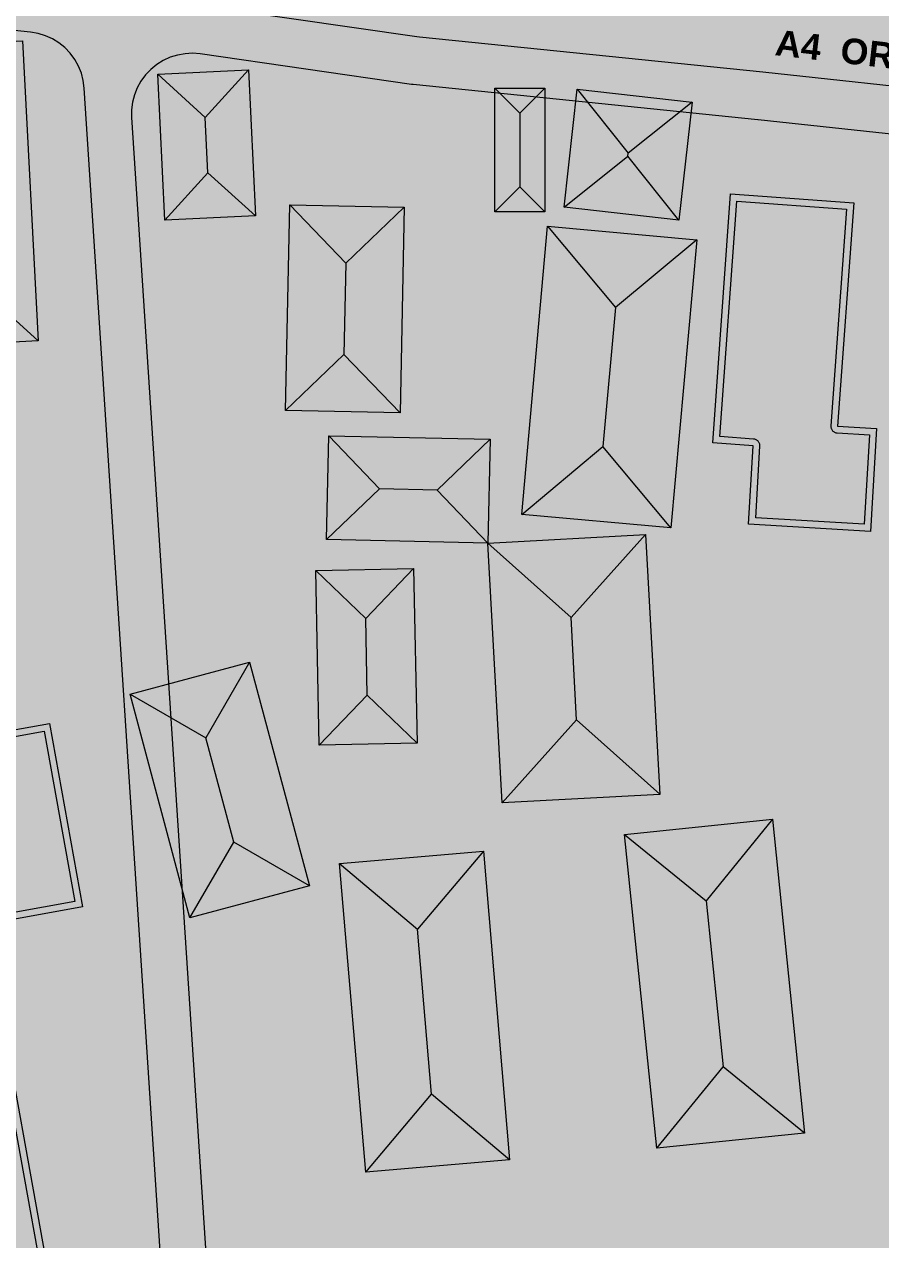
# Model space of a CAD drawing. Header units: metres. Extents: x 305909 to 307171, y 9156037 to 9156671.
# Drawn here: x 306487.2 to 306544, y 9156256.3 to 9156337 of the extents above; entities that cross this region are included whole.
import ezdxf

# ---------------------------------------------------------------- set-up
doc = ezdxf.new("R2010")
doc.units = ezdxf.units.M
doc.linetypes.add('DASHED2', pattern=[0.762, 0.635, -0.127])
for name, color, linetype, lineweight, true_color in [('A-ALUR_WISATA', 7, 'DASHED2', 50, 0xeb7800), ('A-LABEL', 7, 'Continuous', 0, 0x000000), ('B-BANGUNAN_PENDIDIKAN', 7, 'Continuous', 13, 0x78aadc), ('B-BANGUNAN_PERMUKIMAN', 7, 'Continuous', 13, 0xf0cd8c), ('B-BAYANGAN', 7, 'Continuous', 0, 0x76786c), ('J-PERKERASAN_JALAN', 7, 'Continuous', 9, 0x989896)]:
    doc.layers.add(name, color=color, linetype=linetype, lineweight=lineweight, true_color=true_color)
doc.layers.add('G-PERKERASAN', color=7, linetype='Continuous')
doc.styles.add('ARIALB', font='arialbd.ttf')

msp = doc.modelspace()

# ---------------------------------------------------------------- hatches: boundary and pattern name
at = {"layer": 'A-ALUR_WISATA', "true_color": 0xeb7800}
h = msp.add_hatch(color=30, dxfattribs=at)
h.dxf.hatch_style = 1
h.paths.add_polyline_path([(306496.971, 9156336.851), (306491.925, 9156335.355), (306492.505, 9156339.636)])
h = msp.add_hatch(color=30, dxfattribs=at)
h.dxf.hatch_style = 1
h.paths.add_polyline_path([(306493.334, 9156338.146), (306493.337, 9156338.146), (306495.074, 9156337.915), (306495.076, 9156337.915), (306497.026, 9156337.651), (306497.028, 9156337.65), (306499.061, 9156337.371), (306498.844, 9156335.786), (306496.811, 9156336.065), (306494.862, 9156336.329), (306493.127, 9156336.56), (306492.903, 9156336.589), (306493.11, 9156338.176), (306493.334, 9156338.146)])
h = msp.add_hatch(color=30, dxfattribs=at)
h.dxf.hatch_style = 1
h.paths.add_polyline_path([(306504.153, 9156336.661), (306506.771, 9156336.307), (306507.973, 9156336.15), (306507.766, 9156334.564), (306506.562, 9156334.721), (306506.558, 9156334.721), (306503.937, 9156335.076), (306503.933, 9156335.076), (306501.813, 9156335.373), (306502.035, 9156336.958), (306504.153, 9156336.661)])
h = msp.add_hatch(color=30, dxfattribs=at)
h.dxf.hatch_style = 1
h.paths.add_polyline_path([(306512.111, 9156335.622), (306514.832, 9156335.291), (306516.895, 9156335.05), (306516.708, 9156333.46), (306514.644, 9156333.702), (306514.641, 9156333.703), (306511.916, 9156334.034), (306511.912, 9156334.034), (306510.745, 9156334.182), (306510.945, 9156335.769), (306512.111, 9156335.622)])
h = msp.add_hatch(color=30, dxfattribs=at)
h.dxf.hatch_style = 1
h.paths.add_polyline_path([(306520.379, 9156334.653), (306523.204, 9156334.345), (306525.831, 9156334.07), (306525.664, 9156332.479), (306523.035, 9156332.754), (306523.032, 9156332.755), (306520.204, 9156333.063), (306520.201, 9156333.063), (306519.692, 9156333.12), (306519.872, 9156334.71), (306520.379, 9156334.653)])
h = msp.add_hatch(color=30, dxfattribs=at)
h.dxf.hatch_style = 1
h.paths.add_polyline_path([(306528.979, 9156333.739), (306531.945, 9156333.427), (306534.782, 9156333.127), (306534.614, 9156331.536), (306531.777, 9156331.836), (306528.812, 9156332.148), (306528.648, 9156332.165), (306528.815, 9156333.757), (306528.979, 9156333.739)])
h = msp.add_hatch(color=30, dxfattribs=at)
h.dxf.hatch_style = 1
h.paths.add_polyline_path([(306538.031, 9156332.783), (306541.152, 9156332.452), (306543.733, 9156332.177), (306543.563, 9156330.586), (306540.983, 9156330.861), (306537.863, 9156331.192), (306537.597, 9156331.22), (306537.766, 9156332.811), (306538.031, 9156332.783)])
at = {"layer": 'B-BANGUNAN_PENDIDIKAN', "true_color": 0x6fa3e1}
h = msp.add_hatch(color=153, dxfattribs=at)
h.dxf.hatch_style = 1
h.paths.add_polyline_path([(306502.132, 9156294.647), (306499.23, 9156289.626), (306494.209, 9156292.528), (306494.209, 9156292.528), (306502.132, 9156294.647)])
at = {"layer": 'B-BANGUNAN_PENDIDIKAN', "true_color": 0x5a84b6}
h = msp.add_hatch(color=163, dxfattribs=at)
h.dxf.hatch_style = 1
h.paths.add_polyline_path([(306506.1, 9156279.804), (306506.1, 9156279.803), (306501.08, 9156282.706), (306499.23, 9156289.626), (306502.132, 9156294.647), (306506.1, 9156279.804)])
at = {"layer": 'B-BANGUNAN_PENDIDIKAN', "true_color": 0x699bd5}
h = msp.add_hatch(color=153, dxfattribs=at)
h.dxf.hatch_style = 1
h.paths.add_polyline_path([(306499.23, 9156289.626), (306501.08, 9156282.706), (306498.178, 9156277.685), (306498.178, 9156277.685), (306494.209, 9156292.528), (306499.23, 9156289.626)])
at = {"layer": 'B-BANGUNAN_PENDIDIKAN', "true_color": 0x6290c6}
h = msp.add_hatch(color=153, dxfattribs=at)
h.dxf.hatch_style = 1
h.paths.add_polyline_path([(306489.414, 9156250.526), (306478.223, 9156248.509), (306471.211, 9156287.403), (306482.402, 9156289.42), (306488.86, 9156290.584), (306491.055, 9156278.409), (306484.598, 9156277.245), (306489.414, 9156250.526)])
at = {"layer": 'B-BANGUNAN_PENDIDIKAN', "true_color": 0x6ea1de}
h = msp.add_hatch(color=153, dxfattribs=at)
h.dxf.hatch_style = 1
h.paths.add_polyline_path([(306532.426, 9156278.818), (306527.017, 9156283.22), (306536.828, 9156284.228), (306532.426, 9156278.818)])
at = {"layer": 'B-BANGUNAN_PENDIDIKAN', "true_color": 0x5881b2}
h = msp.add_hatch(color=145, dxfattribs=at)
h.dxf.hatch_style = 1
h.paths.add_polyline_path([(306533.557, 9156267.81), (306532.426, 9156278.818), (306536.828, 9156284.228), (306538.967, 9156263.408), (306533.557, 9156267.81)])
at = {"layer": 'B-BANGUNAN_PENDIDIKAN', "true_color": 0x6b9ed9}
h = msp.add_hatch(color=153, dxfattribs=at)
h.dxf.hatch_style = 1
h.paths.add_polyline_path([(306527.016, 9156283.22), (306527.017, 9156283.22), (306532.426, 9156278.818), (306533.557, 9156267.81), (306529.155, 9156262.4), (306527.016, 9156283.22)])
at = {"layer": 'B-BANGUNAN_PENDIDIKAN', "true_color": 0x547caa}
h = msp.add_hatch(color=145, dxfattribs=at)
h.dxf.hatch_style = 1
h.paths.add_polyline_path([(306501.08, 9156282.706), (306506.1, 9156279.803), (306498.178, 9156277.685), (306501.08, 9156282.706)])
at = {"layer": 'B-BANGUNAN_PENDIDIKAN', "true_color": 0x6da1de}
h = msp.add_hatch(color=153, dxfattribs=at)
h.dxf.hatch_style = 1
h.paths.add_polyline_path([(306517.646, 9156282.111), (306513.278, 9156276.93), (306508.097, 9156281.299), (306517.646, 9156282.111)])
at = {"layer": 'B-BANGUNAN_PENDIDIKAN', "true_color": 0x5781b1}
h = msp.add_hatch(color=145, dxfattribs=at)
h.dxf.hatch_style = 1
h.paths.add_polyline_path([(306519.389, 9156261.625), (306519.389, 9156261.625), (306514.208, 9156265.993), (306513.278, 9156276.93), (306517.646, 9156282.111), (306519.389, 9156261.625)])
at = {"layer": 'B-BANGUNAN_PENDIDIKAN', "true_color": 0x6c9eda}
h = msp.add_hatch(color=153, dxfattribs=at)
h.dxf.hatch_style = 1
h.paths.add_polyline_path([(306508.097, 9156281.299), (306513.278, 9156276.93), (306514.208, 9156265.993), (306509.84, 9156260.812), (306508.097, 9156281.299)])
at = {"layer": 'B-BANGUNAN_PENDIDIKAN', "true_color": 0x557ead}
h = msp.add_hatch(color=145, dxfattribs=at)
h.dxf.hatch_style = 1
h.paths.add_polyline_path([(306529.155, 9156262.4), (306533.557, 9156267.81), (306538.967, 9156263.408), (306538.967, 9156263.408), (306529.155, 9156262.4)])
at = {"layer": 'B-BANGUNAN_PENDIDIKAN', "true_color": 0x567ead}
h = msp.add_hatch(color=145, dxfattribs=at)
h.dxf.hatch_style = 1
h.paths.add_polyline_path([(306514.208, 9156265.993), (306519.389, 9156261.625), (306509.84, 9156260.812), (306514.208, 9156265.993)])
at = {"layer": 'B-BANGUNAN_PERMUKIMAN', "true_color": 0xbd7552}
h = msp.add_hatch(color=23, dxfattribs=at)
h.dxf.hatch_style = 1
h.paths.add_polyline_path([(306483.541, 9156320.08), (306482.945, 9156331.289), (306487.057, 9156335.864), (306488.115, 9156315.968), (306483.541, 9156320.08)])
at = {"layer": 'B-BANGUNAN_PERMUKIMAN', "true_color": 0xed9366}
h = msp.add_hatch(color=21, dxfattribs=at)
h.dxf.hatch_style = 1
h.paths.add_polyline_path([(306499.191, 9156330.784), (306496.035, 9156333.645), (306502.052, 9156333.941), (306499.191, 9156330.784)])
at = {"layer": 'B-BANGUNAN_PERMUKIMAN', "true_color": 0xbd7552}
h = msp.add_hatch(color=23, dxfattribs=at)
h.dxf.hatch_style = 1
h.paths.add_polyline_path([(306502.528, 9156324.257), (306502.528, 9156324.257), (306499.372, 9156327.118), (306499.191, 9156330.784), (306502.052, 9156333.941), (306502.052, 9156333.941), (306502.528, 9156324.257)])
at = {"layer": 'B-BANGUNAN_PERMUKIMAN', "true_color": 0xea9265}
h = msp.add_hatch(color=33, dxfattribs=at)
h.dxf.hatch_style = 1
h.paths.add_polyline_path([(306496.035, 9156333.645), (306499.191, 9156330.784), (306499.372, 9156327.118), (306496.511, 9156323.961), (306496.035, 9156333.645)])
at = {"layer": 'B-BANGUNAN_PERMUKIMAN', "true_color": 0xeb9266}
h = msp.add_hatch(color=33, dxfattribs=at)
h.dxf.hatch_style = 1
h.paths.add_polyline_path([(306518.417, 9156332.719), (306520.071, 9156331.066), (306520.071, 9156326.171), (306518.417, 9156324.517), (306518.417, 9156332.719)])
h = msp.add_hatch(color=33, dxfattribs=at)
h.dxf.hatch_style = 1
h.paths.add_polyline_path([(306520.071, 9156331.066), (306518.417, 9156332.719), (306521.724, 9156332.719), (306520.071, 9156331.066)])
at = {"layer": 'B-BANGUNAN_PERMUKIMAN', "true_color": 0xbc7551}
h = msp.add_hatch(color=23, dxfattribs=at)
h.dxf.hatch_style = 1
h.paths.add_polyline_path([(306521.724, 9156324.517), (306520.071, 9156326.171), (306520.071, 9156331.066), (306521.724, 9156332.719), (306521.724, 9156324.517)])
at = {"layer": 'B-BANGUNAN_PERMUKIMAN', "true_color": 0xee9467}
h = msp.add_hatch(color=21, dxfattribs=at)
h.dxf.hatch_style = 1
h.paths.add_polyline_path([(306527.264, 9156328.417), (306527.241, 9156328.208), (306523.008, 9156324.821), (306523.008, 9156324.821), (306523.878, 9156332.65), (306527.264, 9156328.417)])
at = {"layer": 'B-BANGUNAN_PERMUKIMAN', "true_color": 0xe99165}
h = msp.add_hatch(color=33, dxfattribs=at)
h.dxf.hatch_style = 1
h.paths.add_polyline_path([(306531.498, 9156331.803), (306527.264, 9156328.417), (306523.878, 9156332.65), (306531.498, 9156331.803)])
at = {"layer": 'B-BANGUNAN_PERMUKIMAN', "true_color": 0xb97350}
h = msp.add_hatch(color=23, dxfattribs=at)
h.dxf.hatch_style = 1
h.paths.add_polyline_path([(306530.628, 9156323.975), (306527.241, 9156328.208), (306527.264, 9156328.417), (306531.498, 9156331.803), (306530.628, 9156323.975)])
at = {"layer": 'B-BANGUNAN_PERMUKIMAN', "true_color": 0xbe7652}
h = msp.add_hatch(color=23, dxfattribs=at)
h.dxf.hatch_style = 1
h.paths.add_polyline_path([(306527.241, 9156328.208), (306530.628, 9156323.975), (306523.008, 9156324.821), (306527.241, 9156328.208)])
at = {"layer": 'B-BANGUNAN_PERMUKIMAN', "true_color": 0xba7451}
h = msp.add_hatch(color=23, dxfattribs=at)
h.dxf.hatch_style = 1
h.paths.add_polyline_path([(306499.372, 9156327.118), (306502.528, 9156324.257), (306496.511, 9156323.961), (306499.372, 9156327.118)])
at = {"layer": 'B-BANGUNAN_PERMUKIMAN', "true_color": 0xbc7551}
h = msp.add_hatch(color=23, dxfattribs=at)
h.dxf.hatch_style = 1
h.paths.add_polyline_path([(306518.417, 9156324.517), (306520.071, 9156326.171), (306521.724, 9156324.517), (306518.417, 9156324.517)])
at = {"layer": 'B-BANGUNAN_PERMUKIMAN', "true_color": 0xec9366}
h = msp.add_hatch(color=33, dxfattribs=at)
h.dxf.hatch_style = 1
h.paths.add_polyline_path([(306508.517, 9156321.114), (306508.397, 9156315.06), (306504.528, 9156311.34), (306504.797, 9156324.984), (306508.517, 9156321.114)])
at = {"layer": 'B-BANGUNAN_PERMUKIMAN', "true_color": 0xeb9266}
h = msp.add_hatch(color=33, dxfattribs=at)
h.dxf.hatch_style = 1
h.paths.add_polyline_path([(306508.517, 9156321.114), (306504.797, 9156324.984), (306504.797, 9156324.984), (306512.386, 9156324.834), (306512.386, 9156324.834), (306508.517, 9156321.114)])
at = {"layer": 'B-BANGUNAN_PERMUKIMAN', "true_color": 0xd4845c}
h = msp.add_hatch(color=23, dxfattribs=at)
h.dxf.hatch_style = 1
h.paths.add_polyline_path([(306543.739, 9156310.15), (306543.337, 9156303.319), (306535.241, 9156303.795), (306535.547, 9156309.004), (306532.865, 9156309.197), (306534.055, 9156325.707), (306542.223, 9156325.118), (306541.154, 9156310.302), (306543.739, 9156310.15)])
at = {"layer": 'B-BANGUNAN_PERMUKIMAN', "true_color": 0xbb7451}
h = msp.add_hatch(color=23, dxfattribs=at)
h.dxf.hatch_style = 1
h.paths.add_polyline_path([(306512.117, 9156311.191), (306512.116, 9156311.191), (306508.397, 9156315.06), (306508.517, 9156321.114), (306512.386, 9156324.834), (306512.295, 9156320.21), (306512.117, 9156311.191)])
at = {"layer": 'B-BANGUNAN_PERMUKIMAN', "true_color": 0xee9467}
h = msp.add_hatch(color=21, dxfattribs=at)
h.dxf.hatch_style = 1
h.paths.add_polyline_path([(306526.414, 9156318.17), (306525.584, 9156308.955), (306520.19, 9156304.453), (306521.911, 9156323.564), (306521.911, 9156323.564), (306526.414, 9156318.17)])
at = {"layer": 'B-BANGUNAN_PERMUKIMAN', "true_color": 0xe99165}
h = msp.add_hatch(color=33, dxfattribs=at)
h.dxf.hatch_style = 1
h.paths.add_polyline_path([(306526.414, 9156318.17), (306521.911, 9156323.564), (306531.808, 9156322.673), (306526.414, 9156318.17)])
at = {"layer": 'B-BANGUNAN_PERMUKIMAN', "true_color": 0xb97350}
h = msp.add_hatch(color=23, dxfattribs=at)
h.dxf.hatch_style = 1
h.paths.add_polyline_path([(306530.087, 9156303.561), (306525.584, 9156308.955), (306526.414, 9156318.17), (306531.808, 9156322.673), (306530.087, 9156303.561)])
at = {"layer": 'B-BANGUNAN_PERMUKIMAN', "true_color": 0xba7451}
h = msp.add_hatch(color=23, dxfattribs=at)
h.dxf.hatch_style = 1
h.paths.add_polyline_path([(306483.541, 9156320.08), (306488.115, 9156315.968), (306488.116, 9156315.967), (306479.428, 9156315.505), (306483.541, 9156320.08)])
at = {"layer": 'B-BANGUNAN_PERMUKIMAN', "true_color": 0xbc7551}
h = msp.add_hatch(color=23, dxfattribs=at)
h.dxf.hatch_style = 1
h.paths.add_polyline_path([(306508.397, 9156315.06), (306512.116, 9156311.191), (306504.528, 9156311.34), (306508.397, 9156315.06)])
at = {"layer": 'B-BANGUNAN_PERMUKIMAN', "true_color": 0xec9366}
h = msp.add_hatch(color=33, dxfattribs=at)
h.dxf.hatch_style = 1
h.paths.add_polyline_path([(306510.754, 9156306.152), (306507.232, 9156302.784), (306507.385, 9156309.673), (306507.385, 9156309.673), (306510.754, 9156306.152)])
at = {"layer": 'B-BANGUNAN_PERMUKIMAN', "true_color": 0xeb9266}
h = msp.add_hatch(color=33, dxfattribs=at)
h.dxf.hatch_style = 1
h.paths.add_polyline_path([(306514.579, 9156306.067), (306510.754, 9156306.152), (306507.385, 9156309.673), (306518.101, 9156309.435), (306514.579, 9156306.067)])
at = {"layer": 'B-BANGUNAN_PERMUKIMAN', "true_color": 0xbb7451}
h = msp.add_hatch(color=23, dxfattribs=at)
h.dxf.hatch_style = 1
h.paths.add_polyline_path([(306514.579, 9156306.067), (306518.101, 9156309.435), (306517.948, 9156302.545), (306514.579, 9156306.067)])
at = {"layer": 'B-BANGUNAN_PERMUKIMAN', "true_color": 0xbe7652}
h = msp.add_hatch(color=23, dxfattribs=at)
h.dxf.hatch_style = 1
h.paths.add_polyline_path([(306520.19, 9156304.453), (306520.19, 9156304.453), (306525.584, 9156308.955), (306530.087, 9156303.561), (306520.19, 9156304.453)])
at = {"layer": 'B-BANGUNAN_PERMUKIMAN', "true_color": 0xbc7551}
h = msp.add_hatch(color=23, dxfattribs=at)
h.dxf.hatch_style = 1
h.paths.add_polyline_path([(306507.232, 9156302.784), (306510.754, 9156306.152), (306514.579, 9156306.067), (306517.948, 9156302.545), (306507.232, 9156302.784)])
at = {"layer": 'B-BANGUNAN_PERMUKIMAN', "true_color": 0xed9366}
h = msp.add_hatch(color=21, dxfattribs=at)
h.dxf.hatch_style = 1
h.paths.add_polyline_path([(306523.465, 9156297.6), (306517.948, 9156302.545), (306517.948, 9156302.545), (306528.411, 9156303.118), (306523.465, 9156297.6)])
at = {"layer": 'B-BANGUNAN_PERMUKIMAN', "true_color": 0xea9265}
h = msp.add_hatch(color=33, dxfattribs=at)
h.dxf.hatch_style = 1
h.paths.add_polyline_path([(306523.465, 9156297.6), (306523.836, 9156290.825), (306518.89, 9156285.308), (306517.948, 9156302.545), (306523.465, 9156297.6)])
at = {"layer": 'B-BANGUNAN_PERMUKIMAN', "true_color": 0xbd7552}
h = msp.add_hatch(color=23, dxfattribs=at)
h.dxf.hatch_style = 1
h.paths.add_polyline_path([(306529.354, 9156285.88), (306523.836, 9156290.825), (306523.465, 9156297.6), (306528.411, 9156303.118), (306529.354, 9156285.88)])
at = {"layer": 'B-BANGUNAN_PERMUKIMAN', "true_color": 0xec9366}
h = msp.add_hatch(color=33, dxfattribs=at)
h.dxf.hatch_style = 1
h.paths.add_polyline_path([(306509.839, 9156297.547), (306506.523, 9156300.729), (306513.021, 9156300.863), (306509.839, 9156297.547)])
at = {"layer": 'B-BANGUNAN_PERMUKIMAN', "true_color": 0xbc7551}
h = msp.add_hatch(color=23, dxfattribs=at)
h.dxf.hatch_style = 1
h.paths.add_polyline_path([(306513.031, 9156300.35), (306513.259, 9156289.274), (306509.943, 9156292.456), (306509.839, 9156297.547), (306513.021, 9156300.863), (306513.021, 9156300.863), (306513.031, 9156300.35)])
at = {"layer": 'B-BANGUNAN_PERMUKIMAN', "true_color": 0xeb9266}
h = msp.add_hatch(color=33, dxfattribs=at)
h.dxf.hatch_style = 1
h.paths.add_polyline_path([(306506.523, 9156300.729), (306509.839, 9156297.547), (306509.943, 9156292.456), (306506.761, 9156289.14), (306506.523, 9156300.729)])
at = {"layer": 'B-BANGUNAN_PERMUKIMAN', "true_color": 0xbb7451}
h = msp.add_hatch(color=23, dxfattribs=at)
h.dxf.hatch_style = 1
h.paths.add_polyline_path([(306509.943, 9156292.456), (306513.259, 9156289.274), (306513.259, 9156289.274), (306506.761, 9156289.14), (306509.943, 9156292.456)])
at = {"layer": 'B-BANGUNAN_PERMUKIMAN', "true_color": 0xba7451}
h = msp.add_hatch(color=23, dxfattribs=at)
h.dxf.hatch_style = 1
h.paths.add_polyline_path([(306523.836, 9156290.825), (306529.354, 9156285.88), (306518.89, 9156285.307), (306518.89, 9156285.308), (306523.836, 9156290.825)])
at = {"layer": 'B-BAYANGAN', "true_color": 0x76786c}
h = msp.add_hatch(color=8, dxfattribs=at)
h.dxf.hatch_style = 1
h.paths.add_polyline_path([(306547.959, 9156347.316), (306547.752, 9156336.342), (306539.339, 9156336.501), (306539.546, 9156347.475), (306547.959, 9156347.316)])
h = msp.add_hatch(color=8, dxfattribs=at)
h.dxf.hatch_style = 1
h.paths.add_polyline_path([(306488.866, 9156315.217), (306480.178, 9156314.755), (306479.12, 9156334.652), (306487.807, 9156335.114), (306488.866, 9156315.217)])
h = msp.add_hatch(color=8, dxfattribs=at)
h.dxf.hatch_style = 1
h.paths.add_polyline_path([(306503.279, 9156323.507), (306497.261, 9156323.211), (306496.785, 9156332.895), (306502.803, 9156333.191), (306503.279, 9156323.507)])
h = msp.add_hatch(color=8, dxfattribs=at)
h.dxf.hatch_style = 1
h.paths.add_polyline_path([(306522.474, 9156323.767), (306519.167, 9156323.767), (306519.167, 9156331.969), (306522.474, 9156331.969), (306522.474, 9156323.767)])
h = msp.add_hatch(color=8, dxfattribs=at)
h.dxf.hatch_style = 1
h.paths.add_polyline_path([(306532.248, 9156331.054), (306531.378, 9156323.225), (306523.758, 9156324.071), (306524.628, 9156331.9), (306532.248, 9156331.054)])
h = msp.add_hatch(color=8, dxfattribs=at)
h.dxf.hatch_style = 1
h.paths.add_polyline_path([(306544.489, 9156309.4), (306544.087, 9156302.569), (306535.991, 9156303.045), (306536.297, 9156308.254), (306533.615, 9156308.447), (306534.805, 9156324.957), (306542.973, 9156324.368), (306541.904, 9156309.552), (306544.489, 9156309.4)])
h = msp.add_hatch(color=8, dxfattribs=at)
h.dxf.hatch_style = 1
h.paths.add_polyline_path([(306513.136, 9156324.084), (306512.867, 9156310.441), (306505.278, 9156310.59), (306505.547, 9156324.234), (306513.136, 9156324.084)])
h = msp.add_hatch(color=8, dxfattribs=at)
h.dxf.hatch_style = 1
h.paths.add_polyline_path([(306532.558, 9156321.923), (306530.837, 9156302.811), (306520.94, 9156303.703), (306522.661, 9156322.814), (306532.558, 9156321.923)])
h = msp.add_hatch(color=8, dxfattribs=at)
h.dxf.hatch_style = 1
h.paths.add_polyline_path([(306518.698, 9156301.795), (306507.982, 9156302.034), (306508.135, 9156308.923), (306518.851, 9156308.685), (306518.698, 9156301.795)])
h = msp.add_hatch(color=8, dxfattribs=at)
h.dxf.hatch_style = 1
h.paths.add_polyline_path([(306518.698, 9156301.795), (306529.161, 9156302.368), (306530.104, 9156285.129), (306519.64, 9156284.557), (306518.698, 9156301.795)])
h = msp.add_hatch(color=8, dxfattribs=at)
h.dxf.hatch_style = 1
h.paths.add_polyline_path([(306514.009, 9156288.524), (306507.511, 9156288.39), (306507.273, 9156299.979), (306513.771, 9156300.113), (306514.009, 9156288.524)])
h = msp.add_hatch(color=8, dxfattribs=at)
h.dxf.hatch_style = 1
h.paths.add_polyline_path([(306507.151, 9156278.754), (306499.228, 9156276.635), (306495.259, 9156291.478), (306503.182, 9156293.597), (306507.151, 9156278.754)])
h = msp.add_hatch(color=8, dxfattribs=at)
h.dxf.hatch_style = 1
h.paths.add_polyline_path([(306490.464, 9156249.477), (306479.273, 9156247.459), (306472.261, 9156286.353), (306483.452, 9156288.37), (306489.91, 9156289.534), (306492.105, 9156277.359), (306485.648, 9156276.195), (306490.464, 9156249.477)])
h = msp.add_hatch(color=8, dxfattribs=at)
h.dxf.hatch_style = 1
h.paths.add_polyline_path([(306540.017, 9156262.358), (306530.205, 9156261.35), (306528.066, 9156282.17), (306537.878, 9156283.178), (306540.017, 9156262.358)])
h = msp.add_hatch(color=8, dxfattribs=at)
h.dxf.hatch_style = 1
h.paths.add_polyline_path([(306520.439, 9156260.575), (306510.89, 9156259.762), (306509.147, 9156280.249), (306518.696, 9156281.061), (306520.439, 9156260.575)])
at = {"layer": 'G-PERKERASAN', "true_color": 0xe0ded9}
h = msp.add_hatch(color=254, dxfattribs=at)
h.dxf.hatch_style = 1
h.paths.add_polyline_path([(306490.891, 9156113.339), (306423.331, 9156121.005), (306333.538, 9156153.468), (306256.179, 9156192.148), (306187.799, 9156246.714), (306159.615, 9156278.263), (306141.521, 9156298.517), (306095.934, 9156355.156), (306061.399, 9156428.371), (306059.148, 9156434.53), (306148.271, 9156429.794), (306176.037, 9156423.566), (306176.556, 9156407.217), (306190.899, 9156401.744), (306216, 9156392.167), (306214.889, 9156381.57), (306213.145, 9156364.919), (306222.697, 9156364.48), (306235.721, 9156363.881), (306237.278, 9156384.641), (306252.329, 9156383.603), (306255.703, 9156410.591), (306262.529, 9156410.022), (306265.045, 9156409.812), (306263.228, 9156389.572), (306278.279, 9156387.236), (306277.389, 9156377.004), (306277.241, 9156375.299), (306288.399, 9156374.261), (306289.59, 9156385.71), (306291.773, 9156406.698), (306306.045, 9156404.882), (306304.229, 9156386.717), (306333.608, 9156380.915), (306333.662, 9156381.234), (306337.441, 9156403.768), (306347.566, 9156464.144), (306314.273, 9156469.955), (306297.277, 9156471.802), (306305.21, 9156522.666), (306276.314, 9156526.951), (306271.414, 9156483.995), (306194.932, 9156492.493), (306197.888, 9156513.183), (306117.341, 9156521.312), (306107.735, 9156482.886), (306039.428, 9156488.501), (306035.152, 9156500.205), (306008.214, 9156577.564), (306165.696, 9156567.29), (306291.75, 9156555.548), (306369.455, 9156545.532), (306490.891, 9156525.396), (306490.891, 9156230.233), (306472.743, 9156232.048), (306466.174, 9156213.241), (306445.179, 9156193.233), (306439.076, 9156185.097), (306447.728, 9156157.385), (306449.353, 9156134.04), (306490.891, 9156130.788), (306490.891, 9156113.339)])
h = msp.add_hatch(color=254, dxfattribs=at)
h.dxf.hatch_style = 1
h.paths.add_polyline_path([(306927.367, 9156200.899), (306914.425, 9156199.401), (306871.946, 9156198.019), (306868.838, 9156144.144), (306843.973, 9156139.654), (306613.966, 9156113.407), (306520.721, 9156109.954), (306490.891, 9156113.339), (306490.891, 9156130.788), (306527.331, 9156127.935), (306527.76, 9156145.94), (306529.801, 9156231.677), (306512.264, 9156228.096), (306490.891, 9156230.233), (306490.891, 9156525.396), (306504.834, 9156523.084), (306572.178, 9156510.306), (306677.166, 9156490.276), (306781.809, 9156471.972), (306833.432, 9156467.309), (306884.355, 9156462.71), (306888.869, 9156462.302), (306927.367, 9156458.335), (306927.367, 9156401.733), (306880.738, 9156410.367), (306872.191, 9156289.958), (306880.063, 9156289.504), (306887.261, 9156399.075), (306927.367, 9156393.311), (306927.367, 9156281.994), (306926.264, 9156282.067), (306926.137, 9156271.641), (306927.367, 9156271.571), (306927.367, 9156261.486), (306927.056, 9156261.509), (306925.118, 9156229.109), (306925.062, 9156229.112), (306925.027, 9156228.301), (306925.75, 9156228.324), (306927.367, 9156240.415), (306927.367, 9156209.547), (306891.749, 9156208.374), (306886.184, 9156208.191), (306882.096, 9156208.056), (306881.637, 9156222), (306879.908, 9156222), (306879.787, 9156200), (306885.632, 9156200.303), (306885.601, 9156199.857), (306906.625, 9156201.392), (306908.7, 9156201.5), (306927.367, 9156203.76), (306927.367, 9156200.899)])
at = {"layer": 'J-PERKERASAN_JALAN', "true_color": 0xa8a8a6}
h = msp.add_hatch(color=253, dxfattribs=at)
h.dxf.hatch_style = 1
h.paths.add_polyline_path([(306211.341, 9156561.319), (306215.693, 9156561.13), (306215.76, 9156561.126), (306215.8, 9156561.123), (306215.867, 9156561.117), (306305.106, 9156551.206), (306305.211, 9156551.196), (306385.831, 9156544.389), (306385.918, 9156544.38), (306385.969, 9156544.374), (306386.055, 9156544.361), (306424.864, 9156537.661), (306424.901, 9156537.654), (306424.922, 9156537.65), (306424.958, 9156537.643), (306453.186, 9156531.689), (306453.481, 9156531.639), (306455.847, 9156531.322), (306456.066, 9156531.299), (306458.588, 9156531.102), (306458.613, 9156531.1), (306499.527, 9156528.16), (306499.548, 9156528.159), (306503.861, 9156527.791), (306503.93, 9156527.784), (306503.97, 9156527.78), (306504.038, 9156527.77), (306508.381, 9156527.098), (306524.104, 9156524.604), (306524.104, 9156521.364), (306507.903, 9156523.933), (306507.888, 9156523.936), (306503.705, 9156524.584), (306503.432, 9156524.616), (306499.323, 9156524.966), (306499.27, 9156524.971), (306458.379, 9156527.908), (306455.69, 9156528.118), (306455.636, 9156528.123), (306455.603, 9156528.127), (306455.548, 9156528.133), (306452.885, 9156528.49), (306452.811, 9156528.501), (306452.767, 9156528.509), (306452.694, 9156528.523), (306424.381, 9156534.494), (306424.236, 9156534.522), (306390.807, 9156540.293), (306390.292, 9156540.348), (306389.774, 9156540.336), (306389.261, 9156540.256), (306388.764, 9156540.112), (306388.289, 9156539.904), (306387.845, 9156539.636), (306387.439, 9156539.314), (306387.079, 9156538.941), (306386.769, 9156538.525), (306386.516, 9156538.073), (306386.324, 9156537.592), (306386.196, 9156537.089), (306373.097, 9156467.337), (306371.27, 9156457.608), (306371.258, 9156457.542), (306354.047, 9156356.618), (306353.994, 9156356.117), (306354.004, 9156355.613), (306354.077, 9156355.115), (306354.213, 9156354.629), (306354.408, 9156354.165), (306354.661, 9156353.729), (306354.966, 9156353.328), (306355.319, 9156352.968), (306355.714, 9156352.656), (306356.146, 9156352.396), (306356.607, 9156352.192), (306357.09, 9156352.048), (306357.587, 9156351.966), (306409.631, 9156346.693), (306409.685, 9156346.687), (306409.717, 9156346.683), (306409.771, 9156346.675), (306440.166, 9156341.92), (306440.608, 9156341.876), (306479.912, 9156340.134), (306480.43, 9156340.144), (306480.943, 9156340.222), (306481.441, 9156340.365), (306481.917, 9156340.572), (306482.362, 9156340.838), (306482.768, 9156341.16), (306483.13, 9156341.531), (306483.441, 9156341.946), (306483.695, 9156342.398), (306483.889, 9156342.879), (306484.019, 9156343.381), (306484.082, 9156343.896), (306484.563, 9156352.101), (306486.641, 9156384.636), (306486.657, 9156384.758), (306486.78, 9156384.758), (306489.513, 9156384.584), (306489.635, 9156384.568), (306489.635, 9156384.445), (306487.559, 9156351.943), (306487.558, 9156351.922), (306487.067, 9156343.551), (306487.07, 9156343.043), (306487.137, 9156342.539), (306487.267, 9156342.048), (306487.458, 9156341.578), (306487.707, 9156341.135), (306488.011, 9156340.728), (306488.363, 9156340.362), (306488.76, 9156340.044), (306489.193, 9156339.779), (306489.656, 9156339.571), (306490.142, 9156339.423), (306490.643, 9156339.338), (306492.503, 9156339.143), (306492.541, 9156339.139), (306492.564, 9156339.136), (306492.602, 9156339.131), (306513.238, 9156336.16), (306513.401, 9156336.139), (306524.104, 9156335.046), (306524.104, 9156331.829), (306512.982, 9156332.966), (306512.941, 9156332.97), (306512.916, 9156332.973), (306512.875, 9156332.979), (306498.863, 9156334.996), (306498.356, 9156335.037), (306497.849, 9156335.012), (306497.349, 9156334.924), (306496.864, 9156334.773), (306496.402, 9156334.562), (306495.97, 9156334.294), (306495.576, 9156333.973), (306495.226, 9156333.605), (306494.925, 9156333.196), (306494.679, 9156332.752), (306494.49, 9156332.28), (306494.364, 9156331.788), (306494.3, 9156331.284), (306494.301, 9156330.776), (306499.491, 9156251.377), (306499.491, 9156251.254), (306499.369, 9156251.238), (306496.637, 9156251.059), (306496.514, 9156251.059), (306496.498, 9156251.181), (306491.167, 9156332.724), (306491.102, 9156333.229), (306490.973, 9156333.721), (306490.782, 9156334.193), (306490.533, 9156334.637), (306490.23, 9156335.046), (306489.877, 9156335.413), (306489.48, 9156335.732), (306489.047, 9156335.998), (306488.582, 9156336.207), (306488.095, 9156336.356), (306487.594, 9156336.441), (306485.258, 9156336.686), (306485.017, 9156336.704), (306446.09, 9156338.429), (306445.584, 9156338.42), (306445.083, 9156338.346), (306444.595, 9156338.21), (306444.129, 9156338.013), (306443.691, 9156337.759), (306443.289, 9156337.452), (306442.928, 9156337.096), (306442.616, 9156336.698), (306442.356, 9156336.263), (306442.153, 9156335.8), (306442.011, 9156335.314), (306441.931, 9156334.814), (306441.915, 9156334.308), (306442.571, 9156313.413), (306442.58, 9156313.248), (306443.283, 9156303.609), (306443.286, 9156303.565), (306443.287, 9156303.544), (306443.288, 9156303.5), (306443.886, 9156283.072), (306443.882, 9156282.949), (306443.759, 9156282.937), (306441.022, 9156282.857), (306440.899, 9156282.862), (306440.888, 9156282.984), (306440.293, 9156303.314), (306440.284, 9156303.488), (306439.581, 9156313.122), (306439.578, 9156313.164), (306439.577, 9156313.184), (306439.576, 9156313.226), (306438.873, 9156335.586), (306438.826, 9156336.086), (306438.716, 9156336.577), (306438.545, 9156337.05), (306438.317, 9156337.498), (306438.034, 9156337.914), (306437.701, 9156338.291), (306437.323, 9156338.623), (306436.907, 9156338.906), (306436.458, 9156339.133), (306435.985, 9156339.303), (306435.494, 9156339.412), (306409.399, 9156343.494), (306409.184, 9156343.522), (306356.316, 9156348.878), (306355.783, 9156348.897), (306355.253, 9156348.844), (306354.735, 9156348.722), (306354.238, 9156348.531), (306353.77, 9156348.276), (306353.34, 9156347.962), (306352.956, 9156347.593), (306352.624, 9156347.176), (306352.351, 9156346.719), (306352.141, 9156346.23), (306351.997, 9156345.717), (306341.11, 9156293.6), (306341.085, 9156293.468), (306330.918, 9156235.039), (306330.908, 9156234.979), (306329.587, 9156226.644), (306329.547, 9156226.286), (306329.002, 9156218.17), (306329.001, 9156218.146), (306326.612, 9156189.443), (306326.594, 9156189.321), (306326.471, 9156189.324), (306323.742, 9156189.551), (306323.62, 9156189.569), (306323.622, 9156189.692), (306326.007, 9156218.339), (306326.011, 9156218.403), (306326.567, 9156226.689), (306326.575, 9156226.779), (306326.58, 9156226.824), (306326.592, 9156226.913), (306327.95, 9156235.479), (306327.954, 9156235.502), (306338.142, 9156294.057), (306338.148, 9156294.09), (306338.151, 9156294.106), (306338.158, 9156294.139), (306348.925, 9156345.68), (306348.998, 9156346.205), (306349.002, 9156346.735), (306348.936, 9156347.261), (306348.8, 9156347.774), (306348.598, 9156348.264), (306348.333, 9156348.723), (306348.01, 9156349.143), (306347.634, 9156349.517), (306347.211, 9156349.837), (306346.75, 9156350.099), (306346.259, 9156350.298), (306345.745, 9156350.43), (306324.834, 9156354.345), (306324.271, 9156354.41), (306279.508, 9156356.343), (306211.341, 9156359.746), (306211.341, 9156362.949), (306279.625, 9156359.541), (306279.652, 9156359.54), (306324.736, 9156357.593), (306324.877, 9156357.581), (306324.962, 9156357.572), (306325.102, 9156357.551), (306346.36, 9156353.57), (306346.885, 9156353.507), (306347.414, 9156353.514), (306347.937, 9156353.591), (306348.445, 9156353.736), (306348.93, 9156353.947), (306349.383, 9156354.219), (306349.796, 9156354.55), (306350.161, 9156354.931), (306350.473, 9156355.358), (306350.727, 9156355.822), (306350.917, 9156356.315), (306351.04, 9156356.829), (306367.345, 9156452.444), (306367.4, 9156452.978), (306367.382, 9156453.515), (306367.293, 9156454.044), (306367.134, 9156454.557), (306366.908, 9156455.044), (306366.618, 9156455.496), (306366.271, 9156455.905), (306365.872, 9156456.264), (306365.428, 9156456.566), (306364.948, 9156456.806), (306364.44, 9156456.98), (306363.913, 9156457.084), (306328.417, 9156461.659), (306307.102, 9156464.447), (306307.086, 9156464.449), (306307.041, 9156464.456), (306243.125, 9156474.305), (306242.61, 9156474.35), (306242.093, 9156474.329), (306241.583, 9156474.241), (306241.089, 9156474.088), (306240.619, 9156473.873), (306240.18, 9156473.598), (306239.781, 9156473.27), (306239.427, 9156472.892), (306239.125, 9156472.472), (306238.879, 9156472.017), (306235.863, 9156465.428), (306235.816, 9156465.333), (306235.721, 9156465.173), (306235.626, 9156465.045), (306235.517, 9156464.929), (306235.377, 9156464.807), (306235.291, 9156464.744), (306234.104, 9156463.916), (306234.011, 9156463.855), (306233.816, 9156463.749), (306233.715, 9156463.704), (306232.243, 9156463.105), (306232.16, 9156463.073), (306232.012, 9156463.028), (306231.882, 9156463), (306231.728, 9156462.982), (306231.639, 9156462.977), (306225.305, 9156462.777), (306225.175, 9156462.777), (306225.11, 9156462.78), (306224.979, 9156462.788), (306217.294, 9156463.552), (306217.186, 9156463.566), (306217.132, 9156463.574), (306217.025, 9156463.594), (306211.341, 9156464.792), (306211.341, 9156467.858), (306217.404, 9156466.58), (306217.834, 9156466.513), (306224.983, 9156465.803), (306225.505, 9156465.785), (306230.354, 9156465.938), (306230.906, 9156465.994), (306231.444, 9156466.125), (306231.96, 9156466.33), (306232.442, 9156466.604), (306232.881, 9156466.943), (306233.27, 9156467.338), (306233.6, 9156467.784), (306233.865, 9156468.271), (306237.161, 9156475.469), (306237.205, 9156475.561), (306237.295, 9156475.714), (306237.385, 9156475.836), (306237.487, 9156475.949), (306237.6, 9156476.051), (306237.743, 9156476.156), (306237.829, 9156476.21), (306239.166, 9156476.996), (306239.245, 9156477.041), (306239.389, 9156477.108), (306239.517, 9156477.155), (306239.67, 9156477.196), (306239.759, 9156477.213), (306241.459, 9156477.502), (306241.565, 9156477.517), (306241.752, 9156477.529), (306241.939, 9156477.52), (306242.045, 9156477.507), (306307.452, 9156467.428), (306307.542, 9156467.415), (306328.795, 9156464.635), (306328.802, 9156464.634), (306364.829, 9156459.991), (306365.332, 9156459.958), (306365.835, 9156459.989), (306366.33, 9156460.083), (306366.81, 9156460.238), (306367.266, 9156460.452), (306367.692, 9156460.722), (306368.08, 9156461.044), (306368.425, 9156461.412), (306368.721, 9156461.82), (306368.963, 9156462.262), (306369.147, 9156462.731), (306369.271, 9156463.22), (306370.149, 9156467.89), (306383.124, 9156536.986), (306383.186, 9156537.496), (306383.182, 9156538.011), (306383.112, 9156538.52), (306382.978, 9156539.016), (306382.781, 9156539.491), (306382.525, 9156539.937), (306382.213, 9156540.346), (306381.852, 9156540.712), (306381.447, 9156541.028), (306381.004, 9156541.29), (306380.532, 9156541.493), (306380.037, 9156541.634), (306379.529, 9156541.71), (306304.881, 9156548.012), (306304.855, 9156548.015), (306304.839, 9156548.016), (306304.813, 9156548.019), (306215.667, 9156557.919), (306215.399, 9156557.94), (306211.341, 9156558.116), (306211.341, 9156561.319)])
h = msp.add_hatch(color=253, dxfattribs=at)
h.dxf.hatch_style = 1
h.paths.add_polyline_path([(306644.846, 9156210.245), (306626.618, 9156213.667), (306626.505, 9156213.691), (306626.174, 9156213.794), (306626.172, 9156213.789), (306625.862, 9156213.883), (306625.354, 9156213.968), (306624.838, 9156213.986), (306624.325, 9156213.939), (306623.822, 9156213.825), (306623.337, 9156213.648), (306622.88, 9156213.41), (306622.457, 9156213.116), (306622.075, 9156212.769), (306621.729, 9156212.411), (306621.668, 9156212.351), (306621.539, 9156212.238), (306621.471, 9156212.187), (306607.409, 9156201.912), (306607.349, 9156201.87), (306607.224, 9156201.792), (306607.159, 9156201.757), (306606.505, 9156201.413), (306606.073, 9156201.15), (306605.678, 9156200.835), (306605.326, 9156200.473), (306605.023, 9156200.069), (306604.772, 9156199.631), (306604.579, 9156199.164), (306604.447, 9156198.676), (306604.376, 9156198.176), (306604.37, 9156197.671), (306604.835, 9156188.419), (306604.833, 9156188.296), (306604.711, 9156188.282), (306601.976, 9156188.144), (306601.853, 9156188.146), (306601.839, 9156188.268), (306601.453, 9156195.94), (306601.389, 9156196.479), (306601.253, 9156197.005), (306601.046, 9156197.507), (306600.773, 9156197.977), (306600.44, 9156198.406), (306600.051, 9156198.785), (306599.614, 9156199.108), (306599.138, 9156199.369), (306598.63, 9156199.563), (306598.101, 9156199.687), (306597.561, 9156199.737), (306556.9, 9156200.778), (306556.778, 9156200.789), (306556.773, 9156200.912), (306556.843, 9156203.649), (306556.854, 9156203.772), (306556.977, 9156203.777), (306601.303, 9156202.643), (306601.811, 9156202.662), (306602.313, 9156202.746), (306602.8, 9156202.893), (306603.265, 9156203.1), (306605.437, 9156204.241), (306605.937, 9156204.552), (306619.355, 9156214.356), (306619.871, 9156214.805), (306619.929, 9156214.865), (306620.277, 9156215.277), (306620.566, 9156215.733), (306620.792, 9156216.223), (306620.949, 9156216.74), (306621.036, 9156217.273), (306621.05, 9156217.812), (306620.991, 9156218.349), (306620.86, 9156218.873), (306620.66, 9156219.374), (306620.65, 9156219.397), (306620.581, 9156219.576), (306620.533, 9156219.762), (306620.514, 9156219.87), (306620.144, 9156222.417), (306620.131, 9156222.52), (306620.123, 9156222.729), (306620.127, 9156222.833), (306620.339, 9156226.114), (306620.342, 9156226.174), (306620.808, 9156235.592), (306620.812, 9156235.656), (306620.815, 9156235.688), (306620.821, 9156235.752), (306629.955, 9156315.881), (306629.98, 9156316.402), (306629.937, 9156316.923), (306629.827, 9156317.434), (306629.65, 9156317.926), (306629.412, 9156318.39), (306629.114, 9156318.82), (306628.764, 9156319.207), (306628.365, 9156319.545), (306627.926, 9156319.829), (306627.454, 9156320.052), (306626.957, 9156320.213), (306626.443, 9156320.307), (306562.01, 9156327.803), (306561.978, 9156327.806), (306535.875, 9156330.627), (306535.852, 9156330.629), (306524.104, 9156331.829), (306524.104, 9156335.046), (306536.182, 9156333.812), (306562.328, 9156330.987), (306632.217, 9156322.857), (306632.283, 9156322.849), (306644.846, 9156321.599), (306644.846, 9156318.383), (306637.314, 9156319.133), (306636.796, 9156319.151), (306636.279, 9156319.101), (306635.774, 9156318.986), (306635.288, 9156318.805), (306634.829, 9156318.564), (306634.405, 9156318.265), (306634.024, 9156317.914), (306633.691, 9156317.517), (306633.412, 9156317.079), (306633.192, 9156316.61), (306633.035, 9156316.116), (306632.943, 9156315.606), (306623.818, 9156235.556), (306623.797, 9156235.3), (306623.337, 9156225.995), (306623.336, 9156225.973), (306623.155, 9156223.163), (306623.15, 9156222.745), (306623.188, 9156222.33), (306623.359, 9156221.154), (306623.446, 9156220.723), (306623.58, 9156220.304), (306623.759, 9156219.902), (306624.052, 9156219.333), (306624.347, 9156218.846), (306624.67, 9156218.391), (306625.054, 9156217.928), (306625.502, 9156217.528), (306625.572, 9156217.474), (306625.964, 9156217.209), (306626.384, 9156216.993), (306626.861, 9156216.782), (306627.294, 9156216.619), (306627.742, 9156216.508), (306644.846, 9156213.297), (306644.846, 9156210.245)])

# ---------------------------------------------------------------- linework, layer by layer
at = {"layer": 'B-BANGUNAN_PENDIDIKAN', "color": 167, "lineweight": 9, "true_color": 0x354f6c}
for p, q in [((306502.132, 9156294.647), (306499.23, 9156289.626)), ((306494.209, 9156292.528), (306499.23, 9156289.626)), ((306501.08, 9156282.706), (306499.23, 9156289.626)), ((306536.828, 9156284.228), (306532.426, 9156278.818)), ((306527.017, 9156283.22), (306532.426, 9156278.818)), ((306498.178, 9156277.685), (306501.08, 9156282.706)), ((306506.1, 9156279.803), (306501.08, 9156282.706)), ((306517.646, 9156282.111), (306513.278, 9156276.93)), ((306508.097, 9156281.299), (306513.278, 9156276.93)), ((306532.426, 9156278.818), (306533.557, 9156267.81)), ((306514.208, 9156265.993), (306513.278, 9156276.93)), ((306529.155, 9156262.4), (306533.557, 9156267.81)), ((306538.967, 9156263.408), (306533.557, 9156267.81)), ((306509.84, 9156260.812), (306514.208, 9156265.993)), ((306519.389, 9156261.625), (306514.208, 9156265.993))]:
    msp.add_line(p, q, dxfattribs=at)
at = {"layer": 'B-BANGUNAN_PENDIDIKAN', "color": 167, "lineweight": 13, "true_color": 0x354f6c}
for points in [[(306506.101, 9156279.804), (306498.178, 9156277.685), (306494.209, 9156292.528), (306502.132, 9156294.647), (306506.101, 9156279.804)], [(306489.414, 9156250.526), (306478.223, 9156248.509), (306471.211, 9156287.403), (306482.402, 9156289.42), (306488.86, 9156290.584), (306491.055, 9156278.409), (306484.598, 9156277.245), (306489.414, 9156250.526)], [(306538.967, 9156263.408), (306529.155, 9156262.4), (306527.016, 9156283.22), (306536.828, 9156284.228), (306538.967, 9156263.408)], [(306519.389, 9156261.625), (306509.84, 9156260.812), (306508.097, 9156281.299), (306517.646, 9156282.111), (306519.389, 9156261.625)]]:
    msp.add_lwpolyline(points, close=True, dxfattribs=at)
at = {"layer": 'B-BANGUNAN_PENDIDIKAN', "color": 161, "lineweight": 9, "true_color": 0x73a9e9}
msp.add_lwpolyline([(306488.891, 9156250.89), (306478.586, 9156249.032), (306471.734, 9156287.04), (306482.482, 9156288.978), (306488.497, 9156290.062), (306490.532, 9156278.772), (306484.518, 9156277.688), (306484.475, 9156277.678), (306484.433, 9156277.663), (306484.393, 9156277.645), (306484.354, 9156277.623), (306484.318, 9156277.598), (306484.285, 9156277.569), (306484.255, 9156277.536), (306484.228, 9156277.501), (306484.205, 9156277.464), (306484.185, 9156277.424), (306484.169, 9156277.383), (306484.158, 9156277.34), (306484.151, 9156277.297), (306484.148, 9156277.253), (306484.149, 9156277.209), (306484.155, 9156277.165), (306488.891, 9156250.89)], close=True, dxfattribs=at)
at = {"layer": 'B-BANGUNAN_PERMUKIMAN', "color": 27, "lineweight": 9, "true_color": 0x744832}
for p, q in [((306502.052, 9156333.941), (306499.191, 9156330.784)), ((306496.035, 9156333.645), (306499.191, 9156330.784)), ((306518.417, 9156332.719), (306520.071, 9156331.066)), ((306521.724, 9156332.719), (306520.071, 9156331.066)), ((306523.878, 9156332.65), (306527.264, 9156328.417)), ((306531.498, 9156331.803), (306527.264, 9156328.417)), ((306499.372, 9156327.118), (306499.191, 9156330.784)), ((306520.071, 9156331.066), (306520.071, 9156326.171)), ((306523.008, 9156324.821), (306527.241, 9156328.208)), ((306527.241, 9156328.208), (306527.264, 9156328.417)), ((306530.628, 9156323.975), (306527.241, 9156328.208)), ((306496.511, 9156323.961), (306499.372, 9156327.118)), ((306502.528, 9156324.257), (306499.372, 9156327.118)), ((306518.417, 9156324.517), (306520.071, 9156326.171)), ((306521.724, 9156324.517), (306520.071, 9156326.171)), ((306504.797, 9156324.984), (306508.517, 9156321.114)), ((306512.386, 9156324.834), (306508.517, 9156321.114)), ((306521.911, 9156323.564), (306526.414, 9156318.17)), ((306531.808, 9156322.673), (306526.414, 9156318.17)), ((306508.517, 9156321.114), (306508.397, 9156315.06)), ((306488.115, 9156315.968), (306483.541, 9156320.08)), ((306526.414, 9156318.17), (306525.584, 9156308.955)), ((306504.528, 9156311.34), (306508.397, 9156315.06)), ((306512.116, 9156311.191), (306508.397, 9156315.06)), ((306507.385, 9156309.673), (306510.754, 9156306.152)), ((306518.101, 9156309.435), (306514.579, 9156306.067)), ((306520.19, 9156304.453), (306525.584, 9156308.955)), ((306530.087, 9156303.561), (306525.584, 9156308.955)), ((306507.232, 9156302.784), (306510.754, 9156306.152)), ((306514.579, 9156306.067), (306510.754, 9156306.152)), ((306517.948, 9156302.545), (306514.579, 9156306.067)), ((306517.948, 9156302.545), (306523.465, 9156297.6)), ((306528.411, 9156303.118), (306523.465, 9156297.6)), ((306513.021, 9156300.863), (306509.839, 9156297.547)), ((306506.523, 9156300.729), (306509.839, 9156297.547)), ((306509.943, 9156292.456), (306509.839, 9156297.547)), ((306523.836, 9156290.825), (306523.465, 9156297.6)), ((306506.761, 9156289.14), (306509.943, 9156292.456)), ((306513.259, 9156289.274), (306509.943, 9156292.456)), ((306518.89, 9156285.308), (306523.836, 9156290.825)), ((306529.354, 9156285.88), (306523.836, 9156290.825))]:
    msp.add_line(p, q, dxfattribs=at)
at = {"layer": 'B-BANGUNAN_PERMUKIMAN', "color": 27, "lineweight": 13, "true_color": 0x744832}
for points in [[(306488.116, 9156315.967), (306479.428, 9156315.505), (306478.37, 9156335.402), (306487.057, 9156335.864), (306488.116, 9156315.967)], [(306502.529, 9156324.257), (306496.511, 9156323.961), (306496.035, 9156333.645), (306502.053, 9156333.941), (306502.529, 9156324.257)], [(306521.724, 9156324.517), (306518.417, 9156324.517), (306518.417, 9156332.719), (306521.724, 9156332.719), (306521.724, 9156324.517)], [(306531.498, 9156331.804), (306530.628, 9156323.975), (306523.008, 9156324.821), (306523.878, 9156332.65), (306531.498, 9156331.804)], [(306512.386, 9156324.834), (306512.117, 9156311.191), (306504.528, 9156311.34), (306504.797, 9156324.984), (306512.386, 9156324.834)], [(306543.739, 9156310.15), (306543.337, 9156303.319), (306535.241, 9156303.795), (306535.547, 9156309.004), (306532.865, 9156309.197), (306534.055, 9156325.707), (306542.223, 9156325.118), (306541.154, 9156310.302), (306543.739, 9156310.15)], [(306531.808, 9156322.673), (306530.087, 9156303.561), (306520.19, 9156304.453), (306521.911, 9156323.564), (306531.808, 9156322.673)], [(306517.948, 9156302.545), (306507.232, 9156302.784), (306507.385, 9156309.673), (306518.101, 9156309.435), (306517.948, 9156302.545)], [(306517.948, 9156302.545), (306528.411, 9156303.118), (306529.354, 9156285.879), (306518.89, 9156285.307), (306517.948, 9156302.545)], [(306513.259, 9156289.274), (306506.761, 9156289.14), (306506.523, 9156300.729), (306513.021, 9156300.863), (306513.259, 9156289.274)]]:
    msp.add_lwpolyline(points, close=True, dxfattribs=at)
at = {"layer": 'B-BANGUNAN_PERMUKIMAN', "color": 21, "lineweight": 9, "true_color": 0xfa9b6c}
msp.add_lwpolyline([(306543.263, 9156309.727), (306542.915, 9156303.795), (306535.717, 9156304.218), (306535.997, 9156308.977), (306535.997, 9156309.021), (306535.993, 9156309.065), (306535.985, 9156309.108), (306535.973, 9156309.15), (306535.957, 9156309.19), (306535.937, 9156309.229), (306535.913, 9156309.266), (306535.886, 9156309.3), (306535.855, 9156309.332), (306535.822, 9156309.36), (306535.786, 9156309.385), (306535.748, 9156309.407), (306535.708, 9156309.424), (306535.666, 9156309.438), (306535.623, 9156309.447), (306535.58, 9156309.452), (306533.346, 9156309.614), (306534.472, 9156325.226), (306541.742, 9156324.702), (306540.705, 9156310.334), (306540.704, 9156310.29), (306540.708, 9156310.245), (306540.716, 9156310.201), (306540.728, 9156310.158), (306540.744, 9156310.117), (306540.764, 9156310.077), (306540.788, 9156310.04), (306540.816, 9156310.005), (306540.847, 9156309.973), (306540.881, 9156309.944), (306540.918, 9156309.919), (306540.957, 9156309.897), (306540.998, 9156309.88), (306541.04, 9156309.866), (306541.084, 9156309.857), (306541.128, 9156309.852), (306543.263, 9156309.727)], close=True, dxfattribs=at)
at = {"layer": 'J-PERKERASAN_JALAN', "color": 8, "lineweight": 13, "true_color": 0x787876}
for points in [[(306487.137, 9156342.539), (306487.267, 9156342.048), (306487.458, 9156341.578), (306487.707, 9156341.135), (306488.011, 9156340.728), (306488.363, 9156340.362), (306488.76, 9156340.044), (306489.193, 9156339.779), (306489.656, 9156339.571), (306490.142, 9156339.423), (306490.643, 9156339.338), (306492.503, 9156339.143), (306492.541, 9156339.139), (306492.564, 9156339.136), (306492.602, 9156339.131), (306513.238, 9156336.16), (306513.401, 9156336.139), (306536.182, 9156333.812), (306536.182, 9156333.812), (306562.328, 9156330.987), (306632.217, 9156322.857)], [(306496.498, 9156251.181), (306491.167, 9156332.724), (306491.102, 9156333.229), (306490.973, 9156333.721), (306490.782, 9156334.193), (306490.533, 9156334.637), (306490.23, 9156335.046), (306489.877, 9156335.413), (306489.48, 9156335.732), (306489.047, 9156335.998), (306488.582, 9156336.207), (306488.095, 9156336.356), (306487.594, 9156336.441), (306485.258, 9156336.686)], [(306561.978, 9156327.806), (306535.875, 9156330.627), (306535.852, 9156330.629), (306512.982, 9156332.966), (306512.941, 9156332.97), (306512.916, 9156332.973), (306512.875, 9156332.979), (306498.863, 9156334.996), (306498.356, 9156335.037), (306497.849, 9156335.012), (306497.349, 9156334.924), (306496.864, 9156334.773), (306496.402, 9156334.562), (306495.97, 9156334.294), (306495.576, 9156333.973), (306495.226, 9156333.605), (306494.925, 9156333.196), (306494.679, 9156332.752), (306494.49, 9156332.28), (306494.364, 9156331.788), (306494.3, 9156331.284), (306494.301, 9156330.776), (306499.491, 9156251.377)]]:
    msp.add_lwpolyline(points, dxfattribs=at)

# ---------------------------------------------------------------- texts
at = {"layer": 'A-LABEL', "color": 32, "true_color": 0xc85a00, "insert": (306600.288, 9156328.186), "char_height": 1.7, "attachment_point": 5, "rotation": 353.40136, "style": 'ARIALB', "bg_fill": 1, "box_fill_scale": 1.25, "bg_fill_color": 7, "bg_fill_true_color": 16777215, "bg_fill_transparency": 0}
msp.add_mtext('A4  ORANG & WISATA EDUKASI TEMPE  +-0.9 km  (klaster - koridor tengah - zebra - halaman depan - Showcase)', dxfattribs=at)

doc.saveas('drawing.dxf')
